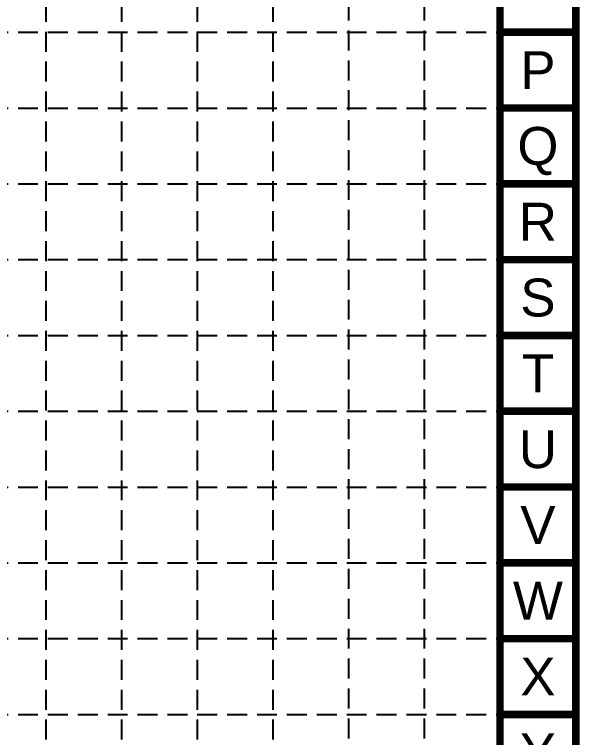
# Model space of a CAD drawing. Header units: feet. Extents: x 6037 to 11520, y 4436 to 7866.
# Drawn here: x 10881 to 11520, y 5697 to 6513 of the extents above; entities that cross this region are included whole.
import ezdxf
from ezdxf.enums import TextEntityAlignment as Align

# ---------------------------------------------------------------- set-up
doc = ezdxf.new("R2010")
doc.units = ezdxf.units.FT
doc.header["$LTSCALE"] = 0.4
doc.header["$MEASUREMENT"] = 0
doc.linetypes.add('DASHED2', pattern=[0.375, 0.25, -0.125])
doc.linetypes.add('HIDDEN', pattern=[0.375, 0.25, -0.125])
doc.layers.add('BASE', color=7, linetype='Continuous')
doc.layers.add('grid', color=254, linetype='HIDDEN')
doc.styles.get("Standard").update_dxf_attribs({"font": 'ARIAL.TTF'})

msp = doc.modelspace()

# ---------------------------------------------------------------- linework, layer by layer
at = {"layer": 'BASE', "color": 9}
msp.add_line((11429.95, 7776.26), (11429.95, 4525.91), dxfattribs=at)
at = {"layer": 'BASE', "const_width": 8.55}
for points in [[(6041.21, 4440.37), (11515.49, 4440.37), (11515.49, 7861.8), (6041.21, 7861.8)], [(6126.74, 4525.91), (11429.95, 4525.91), (11429.95, 7776.26), (6126.74, 7776.26)]]:
    msp.add_lwpolyline(points, close=True, dxfattribs=at)
for points in [[(11515.49, 6493.23), (11429.95, 6493.23)], [(11515.49, 6407.69), (11429.95, 6407.69)], [(11515.49, 6322.16), (11429.95, 6322.16)], [(11515.49, 6236.62), (11429.95, 6236.62)], [(11515.49, 6151.09), (11429.95, 6151.09)], [(11515.49, 6065.55), (11429.95, 6065.55)], [(11515.49, 5980.01), (11429.95, 5980.01)], [(11515.49, 5894.48), (11429.95, 5894.48)], [(11515.49, 5808.94), (11429.95, 5808.94)], [(11515.49, 5723.41), (11429.95, 5723.41)]]:
    msp.add_lwpolyline(points, dxfattribs=at)
at = {"layer": 'grid', "color": 252, "linetype": 'DASHED2', "ltscale": 225}
for p, q in [((10916.74, 7776.26), (10916.74, 4782.14)), ((11002.27, 7776.26), (11002.27, 4782.14)), ((11087.81, 7776.26), (11087.81, 4782.14)), ((11173.34, 7776.26), (11173.34, 4782.14)), ((11258.73, 7777.67), (11258.73, 4782.14)), ((11344.26, 7777.67), (11344.26, 4782.14)), ((6126.74, 6493.23), (11429.95, 6493.23)), ((6126.74, 6407.69), (11429.95, 6407.69)), ((6126.74, 6322.16), (11429.95, 6322.16)), ((6126.74, 6236.62), (11429.95, 6236.62)), ((6126.74, 6151.09), (11429.95, 6151.09)), ((6126.74, 6065.55), (11429.95, 6065.55)), ((6126.74, 5980.01), (11429.95, 5980.01)), ((6126.74, 5894.48), (11429.95, 5894.48)), ((6126.74, 5808.94), (11429.95, 5808.94)), ((6126.74, 5723.41), (11429.95, 5723.41))]:
    msp.add_line(p, q, dxfattribs=at)

# ---------------------------------------------------------------- texts
at = {"layer": 'BASE'}
for s, p in [('P', (11472.72, 6450.46)), ('Q', (11472.72, 6364.92)), ('R', (11472.72, 6279.39)), ('S', (11472.72, 6193.85)), ('T', (11472.72, 6108.32)), ('U', (11472.72, 6022.78)), ('V', (11472.72, 5937.25)), ('W', (11472.72, 5851.71)), ('X', (11472.72, 5766.18)), ('Y', (11472.72, 5680.64))]:
    msp.add_text(s, height=42.77, dxfattribs=at).set_placement(p, align=Align.MIDDLE_CENTER)

doc.saveas('drawing.dxf')
